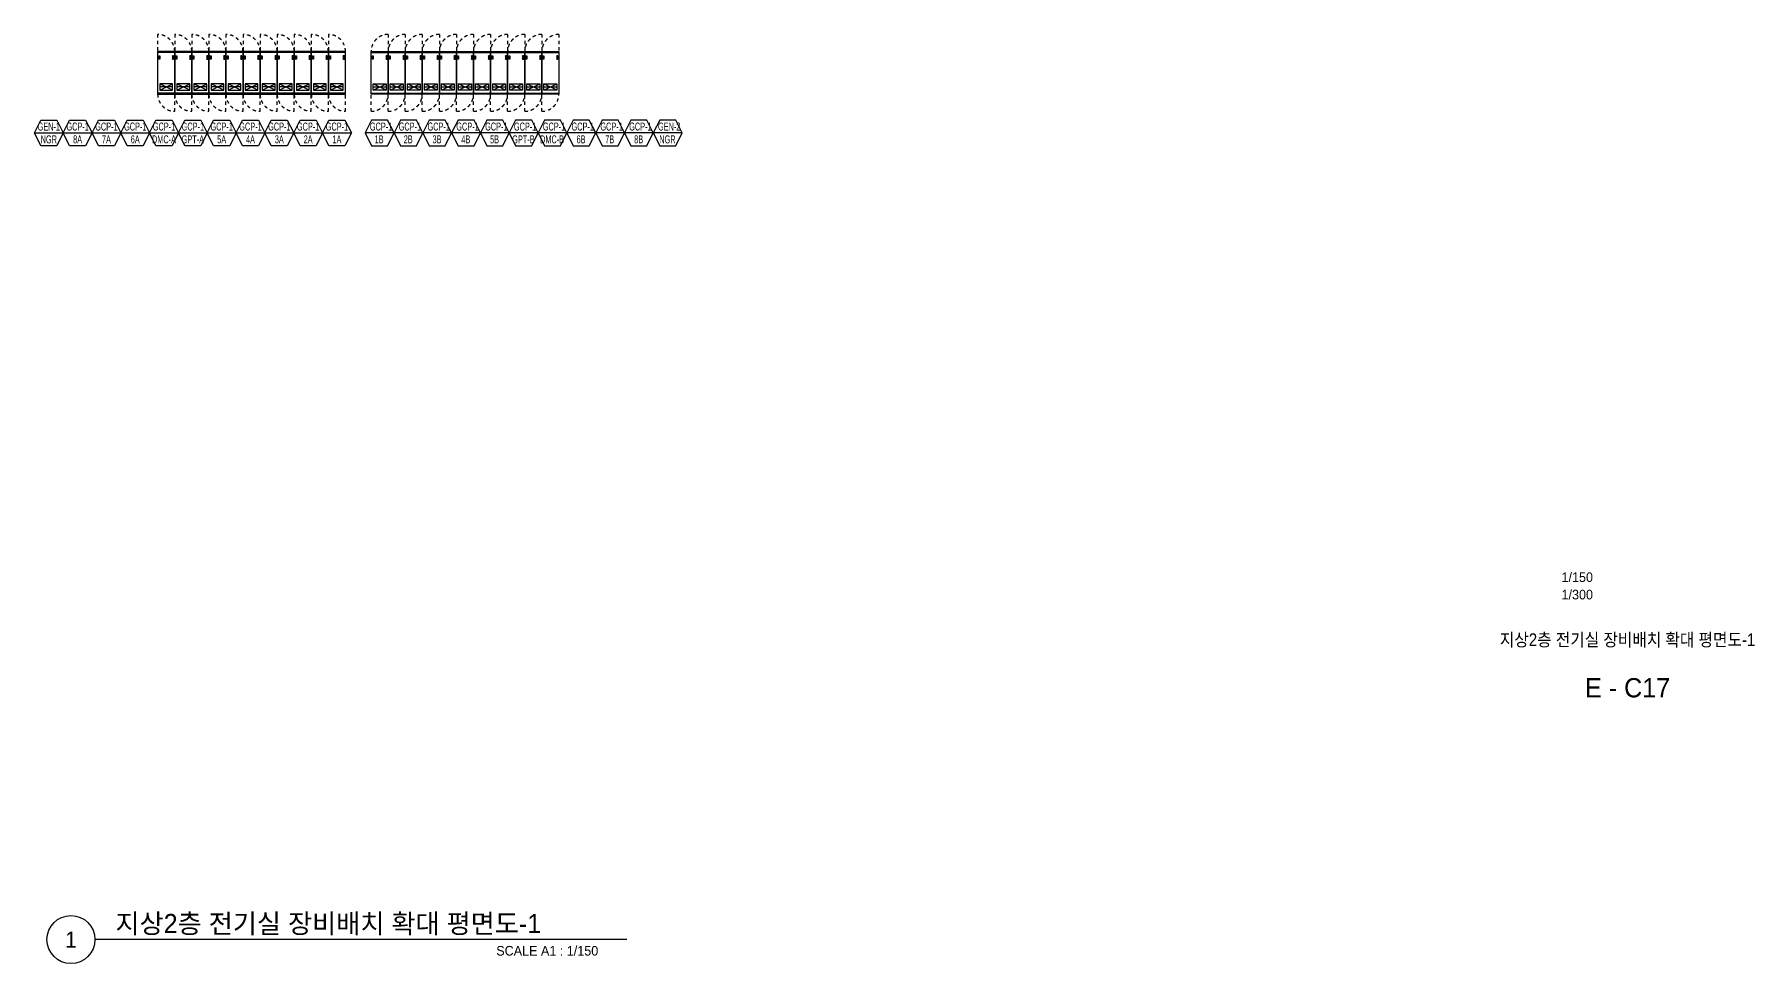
# Model space of a CAD drawing. Header units: millimetres. Extents: x 89978 to 501025, y -351975 to 835730.
# Drawn here: x 294275 to 374876, y -173775 to -130250 of the extents above; entities that cross this region are included whole.
import ezdxf
from ezdxf.enums import TextEntityAlignment as Align

# ---------------------------------------------------------------- set-up
doc = ezdxf.new("R2010")
doc.units = ezdxf.units.MM
doc.header["$LTSCALE"] = 150
doc.linetypes.add('D1', pattern=[3, 1, -1, 1])
for name, color, linetype in [('------00 Switch Gear', 3, 'Continuous'), ('------00 Switch Gear_Number', 1, 'Continuous'), ('-----41 Drawing Title', 2, 'Continuous'), ('-----42 Drawing Number', 2, 'Continuous'), ('-----43 Drawing Scale', 3, 'Continuous')]:
    doc.layers.add(name, color=color, linetype=linetype)
doc.layers.add('NOPLOT', color=191, linetype='Continuous', plot=False)
doc.styles.add('ELEC', font='')
doc.styles.get('ELEC').set_extended_font_data('Dotum')

msp = doc.modelspace()

# ---------------------------------------------------------------- linework, layer by layer
at = {"layer": '------00 Switch Gear'}
for p, q in [((300850, -131090), (300050, -131090)), ((300100, -131410), (300150, -131260)), ((300150, -131410), (300100, -131260)), ((300800, -131410), (300750, -131260)), ((300750, -131410), (300800, -131260)), ((301650, -131090), (300850, -131090)), ((300900, -131410), (300950, -131260)), ((300950, -131410), (300900, -131260)), ((301600, -131410), (301550, -131260)), ((301550, -131410), (301600, -131260)), ((302450, -131090), (301650, -131090)), ((301700, -131410), (301750, -131260)), ((301750, -131410), (301700, -131260)), ((302400, -131410), (302350, -131260)), ((302350, -131410), (302400, -131260)), ((303250, -131090), (302450, -131090)), ((302500, -131410), (302550, -131260)), ((302550, -131410), (302500, -131260)), ((303200, -131410), (303150, -131260)), ((303150, -131410), (303200, -131260)), ((304050, -131090), (303250, -131090)), ((303300, -131410), (303350, -131260)), ((303350, -131410), (303300, -131260)), ((304000, -131410), (303950, -131260)), ((303950, -131410), (304000, -131260)), ((304850, -131090), (304050, -131090)), ((304100, -131410), (304150, -131260)), ((304150, -131410), (304100, -131260)), ((304800, -131410), (304750, -131260)), ((304750, -131410), (304800, -131260)), ((305650, -131090), (304850, -131090)), ((304900, -131410), (304950, -131260)), ((304950, -131410), (304900, -131260)), ((305600, -131410), (305550, -131260)), ((305550, -131410), (305600, -131260)), ((306450, -131090), (305650, -131090)), ((305700, -131410), (305750, -131260)), ((305750, -131410), (305700, -131260)), ((306400, -131410), (306350, -131260)), ((306350, -131410), (306400, -131260)), ((307250, -131090), (306450, -131090)), ((306500, -131410), (306550, -131260)), ((306550, -131410), (306500, -131260)), ((307200, -131410), (307150, -131260)), ((307150, -131410), (307200, -131260)), ((308050, -131090), (307250, -131090)), ((307300, -131410), (307350, -131260)), ((307350, -131410), (307300, -131260)), ((308000, -131410), (307950, -131260)), ((307950, -131410), (308000, -131260)), ((308850, -131090), (308050, -131090)), ((308100, -131410), (308150, -131260)), ((308150, -131410), (308100, -131260)), ((308800, -131410), (308750, -131260)), ((308750, -131410), (308800, -131260)), ((310050, -131090), (310850, -131090)), ((310100, -131410), (310150, -131260)), ((310150, -131410), (310100, -131260)), ((310800, -131410), (310750, -131260)), ((310750, -131410), (310800, -131260)), ((310850, -131090), (311650, -131090)), ((310900, -131410), (310950, -131260)), ((310950, -131410), (310900, -131260)), ((311600, -131410), (311550, -131260)), ((311550, -131410), (311600, -131260)), ((311650, -131090), (312450, -131090)), ((311700, -131410), (311750, -131260)), ((311750, -131410), (311700, -131260)), ((312400, -131410), (312350, -131260)), ((312350, -131410), (312400, -131260)), ((312450, -131090), (313250, -131090)), ((312500, -131410), (312550, -131260)), ((312550, -131410), (312500, -131260)), ((313200, -131410), (313150, -131260)), ((313150, -131410), (313200, -131260)), ((313250, -131090), (314050, -131090)), ((313300, -131410), (313350, -131260)), ((313350, -131410), (313300, -131260)), ((314000, -131410), (313950, -131260)), ((313950, -131410), (314000, -131260)), ((314050, -131090), (314850, -131090)), ((314100, -131410), (314150, -131260)), ((314150, -131410), (314100, -131260)), ((314800, -131410), (314750, -131260)), ((314750, -131410), (314800, -131260)), ((314850, -131090), (315650, -131090)), ((314900, -131410), (314950, -131260)), ((314950, -131410), (314900, -131260)), ((315600, -131410), (315550, -131260)), ((315550, -131410), (315600, -131260)), ((315650, -131090), (316450, -131090)), ((315700, -131410), (315750, -131260)), ((315750, -131410), (315700, -131260)), ((316400, -131410), (316350, -131260)), ((316350, -131410), (316400, -131260)), ((316450, -131090), (317250, -131090)), ((316500, -131410), (316550, -131260)), ((316550, -131410), (316500, -131260)), ((317200, -131410), (317150, -131260)), ((317150, -131410), (317200, -131260)), ((317250, -131090), (318050, -131090)), ((317300, -131410), (317350, -131260)), ((317350, -131410), (317300, -131260)), ((318000, -131410), (317950, -131260)), ((317950, -131410), (318000, -131260)), ((318050, -131090), (318850, -131090)), ((318100, -131410), (318150, -131260)), ((318150, -131410), (318100, -131260)), ((318800, -131410), (318750, -131260)), ((318750, -131410), (318800, -131260)), ((300850, -133008), (300050, -133008)), ((301650, -133008), (300850, -133008)), ((302450, -133008), (301650, -133008)), ((303250, -133008), (302450, -133008)), ((304050, -133008), (303250, -133008)), ((304850, -133008), (304050, -133008)), ((305650, -133008), (304850, -133008)), ((306450, -133008), (305650, -133008)), ((307250, -133008), (306450, -133008)), ((308050, -133008), (307250, -133008)), ((308850, -133008), (308050, -133008)), ((310050, -133008), (310850, -133008)), ((310850, -133008), (311650, -133008)), ((311650, -133008), (312450, -133008)), ((312450, -133008), (313250, -133008)), ((313250, -133008), (314050, -133008)), ((314050, -133008), (314850, -133008)), ((314850, -133008), (315650, -133008)), ((315650, -133008), (316450, -133008)), ((316450, -133008), (317250, -133008)), ((317250, -133008), (318050, -133008)), ((318050, -133008), (318850, -133008))]:
    msp.add_line(p, q, dxfattribs=at)
at = {"layer": '------00 Switch Gear', "elevation": 0}
for points in [[(300850, -131050), (300050, -131050), (300050, -133050), (300850, -133050)], [(300100, -131260), (300150, -131260), (300150, -131410), (300100, -131410)], [(300800, -131260), (300750, -131260), (300750, -131410), (300800, -131410)], [(301650, -131050), (300850, -131050), (300850, -133050), (301650, -133050)], [(300900, -131260), (300950, -131260), (300950, -131410), (300900, -131410)], [(301600, -131260), (301550, -131260), (301550, -131410), (301600, -131410)], [(302450, -131050), (301650, -131050), (301650, -133050), (302450, -133050)], [(301700, -131260), (301750, -131260), (301750, -131410), (301700, -131410)], [(302400, -131260), (302350, -131260), (302350, -131410), (302400, -131410)], [(303250, -131050), (302450, -131050), (302450, -133050), (303250, -133050)], [(302500, -131260), (302550, -131260), (302550, -131410), (302500, -131410)], [(303200, -131260), (303150, -131260), (303150, -131410), (303200, -131410)], [(304050, -131050), (303250, -131050), (303250, -133050), (304050, -133050)], [(303300, -131260), (303350, -131260), (303350, -131410), (303300, -131410)], [(304000, -131260), (303950, -131260), (303950, -131410), (304000, -131410)], [(304850, -131050), (304050, -131050), (304050, -133050), (304850, -133050)], [(304100, -131260), (304150, -131260), (304150, -131410), (304100, -131410)], [(304800, -131260), (304750, -131260), (304750, -131410), (304800, -131410)], [(305650, -131050), (304850, -131050), (304850, -133050), (305650, -133050)], [(304900, -131260), (304950, -131260), (304950, -131410), (304900, -131410)], [(305600, -131260), (305550, -131260), (305550, -131410), (305600, -131410)], [(306450, -131050), (305650, -131050), (305650, -133050), (306450, -133050)], [(305700, -131260), (305750, -131260), (305750, -131410), (305700, -131410)], [(306400, -131260), (306350, -131260), (306350, -131410), (306400, -131410)], [(307250, -131050), (306450, -131050), (306450, -133050), (307250, -133050)], [(306500, -131260), (306550, -131260), (306550, -131410), (306500, -131410)], [(307200, -131260), (307150, -131260), (307150, -131410), (307200, -131410)], [(308050, -131050), (307250, -131050), (307250, -133050), (308050, -133050)], [(307300, -131260), (307350, -131260), (307350, -131410), (307300, -131410)], [(308000, -131260), (307950, -131260), (307950, -131410), (308000, -131410)], [(308850, -131050), (308050, -131050), (308050, -133050), (308850, -133050)], [(308100, -131260), (308150, -131260), (308150, -131410), (308100, -131410)], [(308800, -131260), (308750, -131260), (308750, -131410), (308800, -131410)], [(310050, -131050), (310850, -131050), (310850, -133050), (310050, -133050)], [(310100, -131260), (310150, -131260), (310150, -131410), (310100, -131410)], [(310800, -131260), (310750, -131260), (310750, -131410), (310800, -131410)], [(310850, -131050), (311650, -131050), (311650, -133050), (310850, -133050)], [(310900, -131260), (310950, -131260), (310950, -131410), (310900, -131410)], [(311600, -131260), (311550, -131260), (311550, -131410), (311600, -131410)], [(311650, -131050), (312450, -131050), (312450, -133050), (311650, -133050)], [(311700, -131260), (311750, -131260), (311750, -131410), (311700, -131410)], [(312400, -131260), (312350, -131260), (312350, -131410), (312400, -131410)], [(312450, -131050), (313250, -131050), (313250, -133050), (312450, -133050)], [(312500, -131260), (312550, -131260), (312550, -131410), (312500, -131410)], [(313200, -131260), (313150, -131260), (313150, -131410), (313200, -131410)], [(313250, -131050), (314050, -131050), (314050, -133050), (313250, -133050)], [(313300, -131260), (313350, -131260), (313350, -131410), (313300, -131410)], [(314000, -131260), (313950, -131260), (313950, -131410), (314000, -131410)], [(314050, -131050), (314850, -131050), (314850, -133050), (314050, -133050)], [(314100, -131260), (314150, -131260), (314150, -131410), (314100, -131410)], [(314800, -131260), (314750, -131260), (314750, -131410), (314800, -131410)], [(314850, -131050), (315650, -131050), (315650, -133050), (314850, -133050)], [(314900, -131260), (314950, -131260), (314950, -131410), (314900, -131410)], [(315600, -131260), (315550, -131260), (315550, -131410), (315600, -131410)], [(315650, -131050), (316450, -131050), (316450, -133050), (315650, -133050)], [(315700, -131260), (315750, -131260), (315750, -131410), (315700, -131410)], [(316400, -131260), (316350, -131260), (316350, -131410), (316400, -131410)], [(316450, -131050), (317250, -131050), (317250, -133050), (316450, -133050)], [(316500, -131260), (316550, -131260), (316550, -131410), (316500, -131410)], [(317200, -131260), (317150, -131260), (317150, -131410), (317200, -131410)], [(317250, -131050), (318050, -131050), (318050, -133050), (317250, -133050)], [(317300, -131260), (317350, -131260), (317350, -131410), (317300, -131410)], [(318000, -131260), (317950, -131260), (317950, -131410), (318000, -131410)], [(318050, -131050), (318850, -131050), (318850, -133050), (318050, -133050)], [(318100, -131260), (318150, -131260), (318150, -131410), (318100, -131410)], [(318800, -131260), (318750, -131260), (318750, -131410), (318800, -131410)]]:
    msp.add_lwpolyline(points, close=True, dxfattribs=at)
at = {"layer": '------00 Switch Gear_Number', "color": 1, "elevation": 0}
for points in [[(294275, -134866.1), (295625, -134866.1), (295325.7, -135466.1), (294574.3, -135466.1), (294275, -134866.1), (294574.3, -134266.1), (295325.7, -134266.1), (295625, -134866.1)], [(295625, -134866.1), (296975, -134866.1), (296675.7, -135466.1), (295924.3, -135466.1), (295625, -134866.1), (295924.3, -134266.1), (296675.7, -134266.1), (296975, -134866.1)], [(296975, -134866.1), (298325, -134866.1), (298025.7, -135466.1), (297274.3, -135466.1), (296975, -134866.1), (297274.3, -134266.1), (298025.7, -134266.1), (298325, -134866.1)], [(298325, -134866.1), (299675, -134866.1), (299375.7, -135466.1), (298624.3, -135466.1), (298325, -134866.1), (298624.3, -134266.1), (299375.7, -134266.1), (299675, -134866.1)], [(299672.1, -134866.1), (301022.1, -134866.1), (300722.8, -135466.1), (299971.4, -135466.1), (299672.1, -134866.1), (299971.4, -134266.1), (300722.8, -134266.1), (301022.1, -134866.1)], [(301025, -134866.1), (302375, -134866.1), (302075.7, -135466.1), (301324.3, -135466.1), (301025, -134866.1), (301324.3, -134266.1), (302075.7, -134266.1), (302375, -134866.1)], [(302375, -134866.1), (303725, -134866.1), (303425.7, -135466.1), (302674.3, -135466.1), (302375, -134866.1), (302674.3, -134266.1), (303425.7, -134266.1), (303725, -134866.1)], [(303725, -134866.1), (305075, -134866.1), (304775.7, -135466.1), (304024.3, -135466.1), (303725, -134866.1), (304024.3, -134266.1), (304775.7, -134266.1), (305075, -134866.1)], [(305075, -134866.1), (306425, -134866.1), (306125.7, -135466.1), (305374.3, -135466.1), (305075, -134866.1), (305374.3, -134266.1), (306125.7, -134266.1), (306425, -134866.1)], [(306425, -134866.1), (307775, -134866.1), (307475.7, -135466.1), (306724.3, -135466.1), (306425, -134866.1), (306724.3, -134266.1), (307475.7, -134266.1), (307775, -134866.1)], [(307775, -134866.1), (309125, -134866.1), (308825.7, -135466.1), (308074.3, -135466.1), (307775, -134866.1), (308074.3, -134266.1), (308825.7, -134266.1), (309125, -134866.1)], [(311125, -134866.1), (309775, -134866.1), (310074.3, -135466.1), (310825.7, -135466.1), (311125, -134866.1), (310825.7, -134266.1), (310074.3, -134266.1), (309775, -134866.1)], [(312475, -134866.1), (311125, -134866.1), (311424.3, -135466.1), (312175.7, -135466.1), (312475, -134866.1), (312175.7, -134266.1), (311424.3, -134266.1), (311125, -134866.1)], [(313825, -134866.1), (312475, -134866.1), (312774.3, -135466.1), (313525.7, -135466.1), (313825, -134866.1), (313525.7, -134266.1), (312774.3, -134266.1), (312475, -134866.1)], [(315175, -134866.1), (313825, -134866.1), (314124.3, -135466.1), (314875.7, -135466.1), (315175, -134866.1), (314875.7, -134266.1), (314124.3, -134266.1), (313825, -134866.1)], [(316525, -134866.1), (315175, -134866.1), (315474.3, -135466.1), (316225.7, -135466.1), (316525, -134866.1), (316225.7, -134266.1), (315474.3, -134266.1), (315175, -134866.1)], [(317875, -134866.1), (316525, -134866.1), (316824.3, -135466.1), (317575.7, -135466.1), (317875, -134866.1), (317575.7, -134266.1), (316824.3, -134266.1), (316525, -134866.1)], [(319227.9, -134866.1), (317877.9, -134866.1), (318177.2, -135466.1), (318928.6, -135466.1), (319227.9, -134866.1), (318928.6, -134266.1), (318177.2, -134266.1), (317877.9, -134866.1)], [(320575, -134866.1), (319225, -134866.1), (319524.3, -135466.1), (320275.7, -135466.1), (320575, -134866.1), (320275.7, -134266.1), (319524.3, -134266.1), (319225, -134866.1)], [(321925, -134866.1), (320575, -134866.1), (320874.3, -135466.1), (321625.7, -135466.1), (321925, -134866.1), (321625.7, -134266.1), (320874.3, -134266.1), (320575, -134866.1)], [(323275, -134866.1), (321925, -134866.1), (322224.3, -135466.1), (322975.7, -135466.1), (323275, -134866.1), (322975.7, -134266.1), (322224.3, -134266.1), (321925, -134866.1)], [(324625, -134866.1), (323275, -134866.1), (323574.3, -135466.1), (324325.7, -135466.1), (324625, -134866.1), (324325.7, -134266.1), (323574.3, -134266.1), (323275, -134866.1)]]:
    msp.add_lwpolyline(points, dxfattribs=at)
at = {"layer": '-----41 Drawing Title', "color": 7}
msp.add_line((322036.2, -172650), (297113.8, -172650), dxfattribs=at)
msp.add_circle((295988.8, -172650), 1125, dxfattribs=at)
at = {"layer": 'NOPLOT'}
for p, q in [((300750, -132860), (300150, -132560)), ((300150, -132860), (300750, -132560)), ((300750, -132710), (300150, -132710)), ((301550, -132860), (300950, -132560)), ((300950, -132860), (301550, -132560)), ((301550, -132710), (300950, -132710)), ((302350, -132860), (301750, -132560)), ((301750, -132860), (302350, -132560)), ((302350, -132710), (301750, -132710)), ((303150, -132860), (302550, -132560)), ((302550, -132860), (303150, -132560)), ((303150, -132710), (302550, -132710)), ((303950, -132860), (303350, -132560)), ((303350, -132860), (303950, -132560)), ((303950, -132710), (303350, -132710)), ((304750, -132860), (304150, -132560)), ((304150, -132860), (304750, -132560)), ((304750, -132710), (304150, -132710)), ((305550, -132860), (304950, -132560)), ((304950, -132860), (305550, -132560)), ((305550, -132710), (304950, -132710)), ((306350, -132860), (305750, -132560)), ((305750, -132860), (306350, -132560)), ((306350, -132710), (305750, -132710)), ((307150, -132860), (306550, -132560)), ((306550, -132860), (307150, -132560)), ((307150, -132710), (306550, -132710)), ((307950, -132860), (307350, -132560)), ((307350, -132860), (307950, -132560)), ((307950, -132710), (307350, -132710)), ((308750, -132860), (308150, -132560)), ((308150, -132860), (308750, -132560)), ((308750, -132710), (308150, -132710)), ((310150, -132860), (310750, -132560)), ((310750, -132860), (310150, -132560)), ((310150, -132710), (310750, -132710)), ((310950, -132860), (311550, -132560)), ((311550, -132860), (310950, -132560)), ((310950, -132710), (311550, -132710)), ((311750, -132860), (312350, -132560)), ((312350, -132860), (311750, -132560)), ((311750, -132710), (312350, -132710)), ((312550, -132860), (313150, -132560)), ((313150, -132860), (312550, -132560)), ((312550, -132710), (313150, -132710)), ((313350, -132860), (313950, -132560)), ((313950, -132860), (313350, -132560)), ((313350, -132710), (313950, -132710)), ((314150, -132860), (314750, -132560)), ((314750, -132860), (314150, -132560)), ((314150, -132710), (314750, -132710)), ((314950, -132860), (315550, -132560)), ((315550, -132860), (314950, -132560)), ((314950, -132710), (315550, -132710)), ((315750, -132860), (316350, -132560)), ((316350, -132860), (315750, -132560)), ((315750, -132710), (316350, -132710)), ((316550, -132860), (317150, -132560)), ((317150, -132860), (316550, -132560)), ((316550, -132710), (317150, -132710)), ((317350, -132860), (317950, -132560)), ((317950, -132860), (317350, -132560)), ((317350, -132710), (317950, -132710)), ((318150, -132860), (318750, -132560)), ((318750, -132860), (318150, -132560)), ((318150, -132710), (318750, -132710))]:
    msp.add_line(p, q, dxfattribs=at)
at = {"layer": 'NOPLOT', "linetype": 'D1', "elevation": 0}
for points in [[(300850, -131050, 0.4142136), (300050, -130250), (300050, -131050)], [(301650, -131050, 0.4142136), (300850, -130250), (300850, -131050)], [(302450, -131050, 0.4142136), (301650, -130250), (301650, -131050)], [(303250, -131050, 0.4142136), (302450, -130250), (302450, -131050)], [(304050, -131050, 0.4142136), (303250, -130250), (303250, -131050)], [(304850, -131050, 0.4142136), (304050, -130250), (304050, -131050)], [(305650, -131050, 0.4142136), (304850, -130250), (304850, -131050)], [(306450, -131050, 0.4142136), (305650, -130250), (305650, -131050)], [(307250, -131050, 0.4142136), (306450, -130250), (306450, -131050)], [(308050, -131050, 0.4142136), (307250, -130250), (307250, -131050)], [(308850, -131050, 0.4142136), (308050, -130250), (308050, -131050)], [(310050, -131050, -0.4142136), (310850, -130250), (310850, -131050)], [(310850, -131050, -0.4142136), (311650, -130250), (311650, -131050)], [(311650, -131050, -0.4142136), (312450, -130250), (312450, -131050)], [(312450, -131050, -0.4142136), (313250, -130250), (313250, -131050)], [(313250, -131050, -0.4142136), (314050, -130250), (314050, -131050)], [(314050, -131050, -0.4142136), (314850, -130250), (314850, -131050)], [(314850, -131050, -0.4142136), (315650, -130250), (315650, -131050)], [(315650, -131050, -0.4142136), (316450, -130250), (316450, -131050)], [(316450, -131050, -0.4142136), (317250, -130250), (317250, -131050)], [(317250, -131050, -0.4142136), (318050, -130250), (318050, -131050)], [(318050, -131050, -0.4142136), (318850, -130250), (318850, -131050)], [(300050, -133050, 0.4142136), (300850, -133850), (300850, -133050)], [(300850, -133050, 0.4142136), (301650, -133850), (301650, -133050)], [(301650, -133050, 0.4142136), (302450, -133850), (302450, -133050)], [(302450, -133050, 0.4142136), (303250, -133850), (303250, -133050)], [(303250, -133050, 0.4142136), (304050, -133850), (304050, -133050)], [(304050, -133050, 0.4142136), (304850, -133850), (304850, -133050)], [(304850, -133050, 0.4142136), (305650, -133850), (305650, -133050)], [(305650, -133050, 0.4142136), (306450, -133850), (306450, -133050)], [(306450, -133050, 0.4142136), (307250, -133850), (307250, -133050)], [(307250, -133050, 0.4142136), (308050, -133850), (308050, -133050)], [(308050, -133050, 0.4142136), (308850, -133850), (308850, -133050)], [(310850, -133050, -0.4142136), (310050, -133850), (310050, -133050)], [(311650, -133050, -0.4142136), (310850, -133850), (310850, -133050)], [(312450, -133050, -0.4142136), (311650, -133850), (311650, -133050)], [(313250, -133050, -0.4142136), (312450, -133850), (312450, -133050)], [(314050, -133050, -0.4142136), (313250, -133850), (313250, -133050)], [(314850, -133050, -0.4142136), (314050, -133850), (314050, -133050)], [(315650, -133050, -0.4142136), (314850, -133850), (314850, -133050)], [(316450, -133050, -0.4142136), (315650, -133850), (315650, -133050)], [(317250, -133050, -0.4142136), (316450, -133850), (316450, -133050)], [(318050, -133050, -0.4142136), (317250, -133850), (317250, -133050)], [(318850, -133050, -0.4142136), (318050, -133850), (318050, -133050)]]:
    msp.add_lwpolyline(points, format="xyb", dxfattribs=at)
at = {"layer": 'NOPLOT', "elevation": 0}
for points in [[(300750, -132560), (300150, -132560), (300150, -132860), (300750, -132860)], [(301550, -132560), (300950, -132560), (300950, -132860), (301550, -132860)], [(302350, -132560), (301750, -132560), (301750, -132860), (302350, -132860)], [(303150, -132560), (302550, -132560), (302550, -132860), (303150, -132860)], [(303950, -132560), (303350, -132560), (303350, -132860), (303950, -132860)], [(304750, -132560), (304150, -132560), (304150, -132860), (304750, -132860)], [(305550, -132560), (304950, -132560), (304950, -132860), (305550, -132860)], [(306350, -132560), (305750, -132560), (305750, -132860), (306350, -132860)], [(307150, -132560), (306550, -132560), (306550, -132860), (307150, -132860)], [(307950, -132560), (307350, -132560), (307350, -132860), (307950, -132860)], [(308750, -132560), (308150, -132560), (308150, -132860), (308750, -132860)], [(310150, -132560), (310750, -132560), (310750, -132860), (310150, -132860)], [(310950, -132560), (311550, -132560), (311550, -132860), (310950, -132860)], [(311750, -132560), (312350, -132560), (312350, -132860), (311750, -132860)], [(312550, -132560), (313150, -132560), (313150, -132860), (312550, -132860)], [(313350, -132560), (313950, -132560), (313950, -132860), (313350, -132860)], [(314150, -132560), (314750, -132560), (314750, -132860), (314150, -132860)], [(314950, -132560), (315550, -132560), (315550, -132860), (314950, -132860)], [(315750, -132560), (316350, -132560), (316350, -132860), (315750, -132860)], [(316550, -132560), (317150, -132560), (317150, -132860), (316550, -132860)], [(317350, -132560), (317950, -132560), (317950, -132860), (317350, -132860)], [(318150, -132560), (318750, -132560), (318750, -132860), (318150, -132860)]]:
    msp.add_lwpolyline(points, close=True, dxfattribs=at)

# ---------------------------------------------------------------- texts
at = {"layer": '------00 Switch Gear_Number', "color": 7, "style": 'ELEC', "width": 0.7}
for s, p in [('GEN-1', (294950, -134566.1)), ('GCP-1', (296300, -134566.1)), ('GCP-1', (297650, -134566.1)), ('GCP-1', (299000, -134566.1)), ('GCP-1', (300347.1, -134566.1)), ('GCP-1', (301700, -134566.1)), ('GCP-1', (303050, -134566.1)), ('GCP-1', (304400, -134566.1)), ('GCP-1', (305750, -134566.1)), ('GCP-1', (307100, -134566.1)), ('GCP-1', (308450, -134566.1)), ('GCP-1', (310518.4, -134566.1)), ('GCP-1', (311868.4, -134566.1)), ('GCP-1', (313218.4, -134566.1)), ('GCP-1', (314568.4, -134566.1)), ('GCP-1', (315918.4, -134566.1)), ('GCP-1', (317268.4, -134566.1)), ('GCP-1', (318621.3, -134566.1)), ('GCP-1', (319968.4, -134566.1)), ('GCP-1', (321318.4, -134566.1)), ('GCP-1', (322668.4, -134566.1)), ('GEN-2', (324018.4, -134566.1)), ('NGR', (294950, -135166.1)), ('8A', (296300, -135166.1)), ('7A', (297650, -135166.1)), ('6A', (299000, -135166.1)), ('DMC-A', (300347.1, -135166.1)), ('GPT-A', (301700, -135166.1)), ('5A', (303050, -135166.1)), ('4A', (304400, -135166.1)), ('3A', (305750, -135166.1)), ('2A', (307100, -135166.1)), ('1A', (308450, -135166.1)), ('1B', (310427.6, -135166.1)), ('2B', (311790, -135166.1)), ('3B', (313139.7, -135166.1)), ('4B', (314489, -135166.1)), ('5B', (315835.8, -135166.1)), ('GPT-B', (317189, -135166.1)), ('DMC-B', (318530.5, -135166.1)), ('6B', (319888.2, -135166.1)), ('7B', (321231.1, -135166.1)), ('8B', (322587.9, -135166.1)), ('NGR', (323935.8, -135166.1))]:
    msp.add_text(s, height=375, dxfattribs=at).set_placement(p, align=Align.MIDDLE_CENTER)
at = {"layer": '-----41 Drawing Title', "style": 'ELEC'}
msp.add_text('E - C17', height=900, dxfattribs=at).set_placement((368925, -160855), align=Align.MIDDLE_CENTER)
at = {"layer": '-----41 Drawing Title', "color": 2, "style": 'ELEC'}
msp.add_text('지상2층 전기실 장비배치 확대 평면도-1', height=900, dxfattribs=at).set_placement((298072.3, -172350))
at = {"layer": '-----41 Drawing Title', "color": 7, "style": 'ELEC'}
msp.add_text('1', height=750, dxfattribs=at).set_placement((295988.8, -172650), align=Align.MIDDLE)
at = {"layer": '-----41 Drawing Title', "style": 'ELEC'}
msp.add_text('SCALE A1 : 1/150', height=450, dxfattribs=at).set_placement((320693.9, -173400), align=Align.RIGHT)
at = {"layer": '-----42 Drawing Number', "style": 'ELEC', "width": 0.9}
msp.add_text('지상2층 전기실 장비배치 확대 평면도-1', height=600, dxfattribs=at).set_placement((368925, -158605), align=Align.MIDDLE_CENTER)
at = {"layer": '-----43 Drawing Scale', "style": 'ELEC'}
for s, p in [('1/150', (365830.1, -155900)), ('1/300', (365830.1, -156715))]:
    msp.add_text(s, height=450, dxfattribs=at).set_placement(p)

doc.saveas('drawing.dxf')
